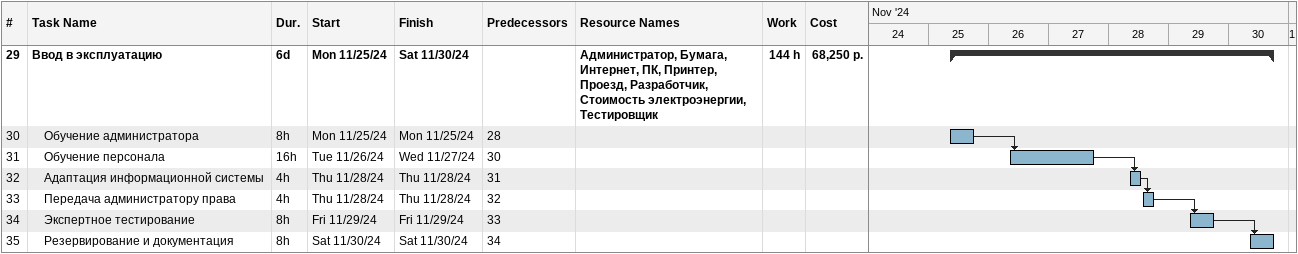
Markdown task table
| ID | Level | Task | Duration | Start | Finish | Predecessors | Resources | Work (h) | Cost (р.) |
|---|---|---|---|---|---|---|---|---|---|
| 29 | 1 | **Ввод в эксплуатацию** | 6d | 2024-11-25 | 2024-11-30 |  | Администратор, Бумага, Интернет, ПК, Принтер, Проезд, Разработчик, Стоимость электроэнергии, Тестировщик | 144 | 68250 |
| 30 | 2 | Обучение администратора | 8h | 2024-11-25 | 2024-11-25 | 28 |  |  |  |
| 31 | 2 | Обучение персонала | 16h | 2024-11-26 | 2024-11-27 | 30 |  |  |  |
| 32 | 2 | Адаптация информационной системы | 4h | 2024-11-28 | 2024-11-28 | 31 |  |  |  |
| 33 | 2 | Передача администратору права | 4h | 2024-11-28 | 2024-11-28 | 32 |  |  |  |
| 34 | 2 | Экспертное тестирование | 8h | 2024-11-29 | 2024-11-29 | 33 |  |  |  |
| 35 | 2 | Резервирование и документация | 8h | 2024-11-30 | 2024-11-30 | 34 |  |  |  |
